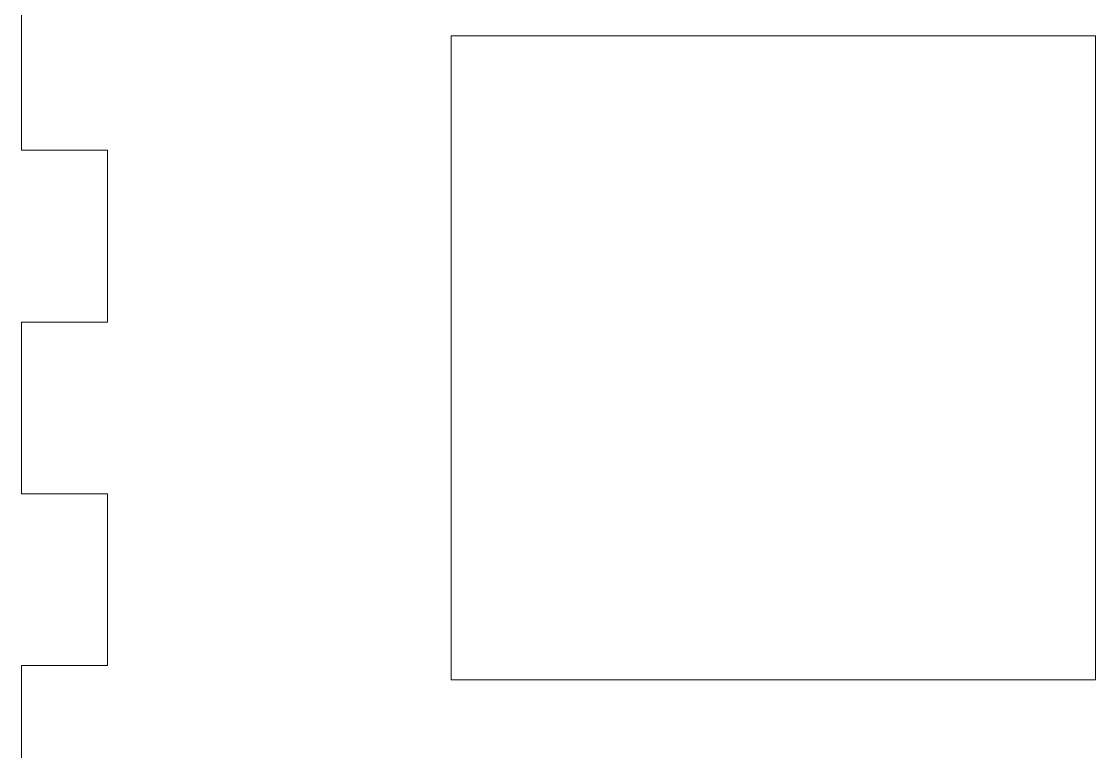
# Model space of a CAD drawing. Header units: inches. Extents: x 30 to 180, y 56 to 256.
# Drawn here: x 30.3 to 105.3, y 156 to 207 of the extents above; entities that cross this region are included whole.
import ezdxf

# ---------------------------------------------------------------- set-up
doc = ezdxf.new("R2010")
doc.units = ezdxf.units.IN
doc.header["$MEASUREMENT"] = 0

# ---------------------------------------------------------------- blocks, each defined once
blk = doc.blocks.new('block 446')
at = {"color": 7, "lineweight": 15, "true_color": 0xffffff}
blk.add_lwpolyline([(60.304, 160.992), (105.304, 160.992)], dxfattribs=at)
blk = doc.blocks.new('block 447')
at = {"color": 7, "lineweight": 15, "true_color": 0xffffff}
blk.add_lwpolyline([(105.304, 160.992), (105.304, 205.992)], dxfattribs=at)
blk = doc.blocks.new('block 448')
at = {"color": 7, "lineweight": 15, "true_color": 0xffffff}
blk.add_lwpolyline([(105.304, 205.992), (60.304, 205.992)], dxfattribs=at)
blk = doc.blocks.new('block 449')
at = {"color": 7, "lineweight": 15, "true_color": 0xffffff}
blk.add_lwpolyline([(60.304, 205.992), (60.304, 160.992)], dxfattribs=at)
blk = doc.blocks.new('block 551')
at = {"color": 7, "lineweight": 15, "true_color": 0xffffff}
blk.add_lwpolyline([(30.304, 149.992), (30.304, 161.992)], dxfattribs=at)
blk = doc.blocks.new('block 552')
at = {"color": 7, "lineweight": 15, "true_color": 0xffffff}
blk.add_lwpolyline([(30.304, 161.992), (36.304, 161.992)], dxfattribs=at)
blk = doc.blocks.new('block 553')
at = {"color": 7, "lineweight": 15, "true_color": 0xffffff}
blk.add_lwpolyline([(36.304, 161.992), (36.304, 173.992)], dxfattribs=at)
blk = doc.blocks.new('block 554')
at = {"color": 7, "lineweight": 15, "true_color": 0xffffff}
blk.add_lwpolyline([(36.304, 173.992), (30.304, 173.992)], dxfattribs=at)
blk = doc.blocks.new('block 555')
at = {"color": 7, "lineweight": 15, "true_color": 0xffffff}
blk.add_lwpolyline([(30.304, 173.992), (30.304, 185.992)], dxfattribs=at)
blk = doc.blocks.new('block 556')
at = {"color": 7, "lineweight": 15, "true_color": 0xffffff}
blk.add_lwpolyline([(30.304, 185.992), (36.304, 185.992)], dxfattribs=at)
blk = doc.blocks.new('block 557')
at = {"color": 7, "lineweight": 15, "true_color": 0xffffff}
blk.add_lwpolyline([(36.304, 185.992), (36.304, 197.992)], dxfattribs=at)
blk = doc.blocks.new('block 558')
at = {"color": 7, "lineweight": 15, "true_color": 0xffffff}
blk.add_lwpolyline([(36.304, 197.992), (30.304, 197.992)], dxfattribs=at)
blk = doc.blocks.new('block 559')
at = {"color": 7, "lineweight": 15, "true_color": 0xffffff}
blk.add_lwpolyline([(30.304, 197.992), (30.304, 209.992)], dxfattribs=at)

msp = doc.modelspace()

# ---------------------------------------------------------------- block references
for name in ['block 559', 'block 448', 'block 449', 'block 447', 'block 558', 'block 557', 'block 555', 'block 556', 'block 554', 'block 553', 'block 551', 'block 552', 'block 446']:
    msp.add_blockref(name, (0, 0))

doc.saveas('drawing.dxf')
